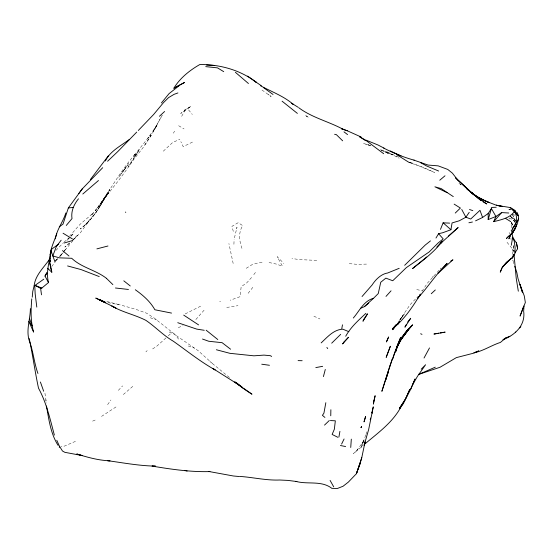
<?xml version="1.0" encoding="UTF-8"?>
<svg xmlns="http://www.w3.org/2000/svg" width="553" height="553" viewBox="0 0 553 553"><rect width="100%" height="100%" fill="white"/><g stroke="black" fill="none" stroke-linecap="round" stroke-linejoin="round"><path stroke-width="0.41" stroke-dasharray="2.77 2.07" d="M512.32 254.449L512.424 249.61L514.221 251.166L513.094 244.64L514.325 251.76M233.919 244.302L234.099 239.394M512.818 230.352L513.08 228.742L512.624 230.311M234.458 237.845L237.002 227.248L236.394 228.963L236.587 228.106M365.982 434.451L367.019 431.395M365.747 435.059L360.978 448.213L364.04 439.753L361.489 444.812L364.13 440.554M511.788 231.831L512.755 229.516M181.654 116.324L184.764 110.925M162.299 115.218L153.782 130.301L161.974 115.667M102.395 201.797C97.1 212.352 89.51 221.753 80.185 228.997C92.842 220.129 99.409 206.207 107.648 193.737L96.581 211.751L85.439 224.663L88.922 221.096L80.399 232.737L72.429 240.652M99.533 206.857L104.496 198.382L102.277 201.873L108.955 192.347L105.45 197.068L118.577 180.534L130.577 164.2L136.232 154.176L128.178 166.564L142.951 147.782L151.19 135.347L157.066 125.137L152.393 132.907M173.393 133.197L174.561 131.158M422.029 291.286L427.4 283.164L441.011 268.053M68.627 237.908L67.058 240.569L70.328 237.009M401.167 318.493L403.282 314.927L401.222 318.376M156.99 125.254L147.748 138.312L150.616 134.863L133.301 156.492L135.817 153.499C120.015 170.905 109.432 191.953 95.455 210.652L102.118 201.562L105.367 196.647L100.321 204.071L109.812 189.451L102.298 201.499L91.21 215.552L93.533 212.767L79.846 224.525L69.802 235.917M104.759 197.442L106.141 195.278M144.817 145.08L151.19 135.347M399.045 320.678L403.019 315.853L400.061 319.537L409.884 304.98L417.715 296.643M118.695 177.292L125.752 167.704L122.116 172.46M107.6 404.672L110.918 399.992M51.692 266.581L55.701 261.32M124.384 169.501L128.745 163.439L119.524 176.124M364.102 440.534L356.339 451.158L357.832 449.299L353.374 453.716L363.134 445.573M253.772 274.675L256.481 271.101M60.028 256.309L65.731 249.044L60.028 256.309L63.996 251.449M64.984 250.233L77.482 235.136L72.381 240.368M252.839 287.332L247.855 293.629M400.061 319.537L406.102 312.003M204.078 310.192L194.677 320.844M59.6 256.675L62.033 253.765L59.641 256.239M56.192 260.74L58.141 258.417M251.58 277.488L246.541 283.074L241.163 286.661L240.113 296.664L230.214 300.231M55.874 250.412L63.554 242.622M70.874 236.414L73.604 233.449L70.784 236.2M118.356 390.363L122.648 385.876M54.871 261.189L57.256 258.714M163.287 151.211L172.612 142.536L179.891 139.245M510.91 230.795L511.967 229.723M145.902 351.874L147.195 350.602M433.372 276.189L432.37 277.164M165.955 337.959L156.713 346.254L151.328 349.779M55.445 260.65L57.733 258.479M168.25 335.823L172.287 332.159M132.761 386.388L122.317 395.409M72.353 240.721L73.48 239.732M64.141 242.069L69.09 237.852M69.789 242.878L64.867 247.067L70.113 242.698M189.99 106.936L180.727 113.406L191.082 106.321L183.568 110.572M101.503 416.416L117.678 405.854M246.203 268.316L252.265 264.541L260.145 262.371L262.094 262.274M185.179 313.924L201.209 305.892M75.436 441.377L64.21 446.174L60.989 446.306M192.472 142.073L183.202 146.649L180.838 141.658M92.607 421.123L96.07 419.692M178.246 327.597L183.029 325.793M226.737 307.461L237.99 305.657M219.659 301.357L220.606 301.254M366.487 264.099L357.114 264.32L348.929 263.622M316.758 260.387L299.574 259.62L291.956 258.486M107.925 302.622L120.423 304.952L135.485 309.196L146.593 313.192L154.121 317.989L177.492 336.438L198.147 350.678L212.255 363.342M508.705 209.193L510.958 209.58M416.734 289.578L422.298 290.74M106.84 301.503L120.423 304.952M269.048 262.509L276.147 264.044L282.465 266.187L277.15 256.682L283.876 263.463M510.64 209.857L509.016 209.497L511.193 210.202M370.538 145.605L368.167 144.886L370.372 145.563M370.863 145.709L363.708 143.483L370.171 145.508M150.25 317.754L156.54 319.917M188.31 345.998L194.566 348.19M410.105 162.153L434.582 172.508L423.826 167.6L409.407 162.582M398.54 157.163L385.524 151.183L399.169 158.199M169.177 331.959L174.99 334.482L178.564 339.12M409.192 162.312L410.665 162.955M386.16 152.4L392.589 154.937L380.499 149.4M313.897 316.192L319.945 318.963M409.483 162.395L411.591 163.398L409.151 162.236M515.057 222.175L513.861 220.371L508.297 217.654L509.195 219.071M512.914 214.211L514.926 215.29M178.64 125.725L184.059 128.932M261.977 90.008L271.143 96.54L268.309 94.466L269.083 95.012M229.46 377.492L209.864 361.455M509.99 215.967L514.608 219.417L515.831 221.691M515.223 222.61L510.626 216.43L514.608 219.417L515.431 221.698M461.167 184.944L458.769 183.098L461.029 184.875M510.626 216.43L513.861 220.371M188.594 109.902L192.299 114.436M507.046 242.297L514.221 251.166M509.092 232.578L510.136 233.884M511.338 222.506L513.073 225.278M511.47 232.571L511.428 222.624L513.115 225.334M512.424 249.61L513.599 252.023M512.61 214.633L515.576 220.854M512.244 213.852L515.278 221.67M513.599 262.564L512.88 260.345L513.675 263.643M241.951 248.373C239.235 241.08 238.219 232.447 242.719 225.631L238.205 222.679L231.928 226.364L233.801 233.2M511.428 222.624L512.258 225.686M233.172 263.477L228.901 243.52M44.938 393.231L46.431 403.033M45.83 399.674L45.989 401.257M510.924 237.811L511.007 239.47M137.365 152.656L134.69 156.969L139.522 149.289L137.365 152.656M387.95 153.209L380.125 149.683L387.95 153.209M306.39 116.068L305.781 115.701L308.733 117.575L306.39 116.068"/><path stroke-width="0.83" d="M330.756 415.773L330.874 409.738M51.208 251.145L50.171 254.898L51.159 251.159C49.466 261.507 45.705 271.958 48.505 282.542L41.855 288.051L40.632 288.389L35.026 285.383L34.155 285.79L32.793 291.32L32.233 297.182M30.38 308.595C30.311 320.069 25.3 331.378 29.986 342.673C33.408 352.752 34.327 363.48 37.936 373.482M523.684 311.332C525.599 325.358 514.954 335.111 502.974 339.763L505.67 337.966L509.811 336.293M523.712 310.724L523.947 306.134M59.316 447.515L59.378 446.375M351.314 439.151L350.74 447.474M31.77 298.89C30.83 309.97 30.491 321.321 33.615 332.104L28.797 321.424L32.143 325.848L29.606 318.825M50.62 260.297L50.496 261.942C48.464 252.064 53.703 242.85 56.759 233.795M325.835 402.702L323.92 413.16L322.42 415.331L324.908 417.432M512.548 231.963L512.154 234.375L512.749 236.76L511.304 245.269M435.971 238.046L438.598 233.705L442.863 232.695L450.937 229.723L452.071 222.935L459.267 220.778L465.889 217.218L469.227 212.352M34.155 285.79C35.247 274.959 44.205 267.23 50.026 258.583M338.906 437.029L339.915 431.354M341.789 328.606L342.487 324.825M239.691 476.41C253.025 477.294 266.228 480.571 279.624 480.011L287.961 480.405L296.871 481.545L295.807 481.366C307.786 484.732 321.328 480.184 331.876 488.354L337.461 488.458L343.081 486.232L348.362 482.098L356.422 473.693L361.759 457.739L365.049 441.895L364.15 445.213L368.644 429.57L373.289 406.849L371.941 412.455M370.213 419.699L370.6 418.061M323.415 376.6L325.295 369.445M78.464 198.81C73.922 204.437 70.86 211.191 72.014 218.566L66.277 225.451M508.767 213.016L501.675 212.573L495.923 216.472L488.181 219.576L491.396 208.578L495.923 216.472L493.684 221.656C501.218 219.741 509.693 218.179 514.518 211.384L510.329 207.562L496.304 205.26L502.338 206.497L495.536 204.949L484.359 200.545L489.364 202.702L478.255 197.442L470.161 191.856M359.063 466.877L361.759 457.739M510.495 234.921L508.878 238.778L511.933 232.661M55.355 238.882C56.807 229.371 63.104 221.953 65.821 212.981M516.937 212.228C520.967 218.884 516.06 226.481 512.928 232.384L514.318 229.599M523.705 306.141L520.069 316.088L525.35 302.45L524.265 295.896L519.958 284.436L522.592 292.779L518.071 278.802L516.765 272.2M514.815 229.619L516.827 224.345M502.062 267.68L500.265 272.173L502.02 267.963L506.43 262.481L511.428 258.279L502.905 266.574L506.43 262.481L512.852 257.097L514.947 253.606L515.12 247.599L514.242 241.17L512.479 237.417M440.485 229.371L443.119 222.824L449.637 223.122M512.237 258.479L514.228 254.076M410.533 389.602L414.999 379.102L410.533 389.602L405.093 399.833L409.78 389.423L407.478 394.711M407.126 395.519L403.42 403.572L399.764 408.308M78.754 193.591L82.259 188.877L68.358 207.914L62.987 224.131L59.282 226.799M514.539 229.377L516.398 225.424M341.602 444.066L344.077 438.978M48.505 282.542L45 276.085L46.777 272.484M515.009 228.209L516.053 226.122M48.699 260.878L49.424 259.447M406.469 324.258L404.914 327.176L410.699 318.286L407.644 322.067M512.928 232.384L514.131 230.131M424.027 358.019L429.508 347.927M345.701 336.259C350.747 327.079 358.392 320.353 365.934 313.33M105.388 160.944C110.234 150.976 120.824 145.909 129.305 139.494M419.527 295.551L420.363 294.134M399.473 321.348L397.524 324.597L399.169 321.832M511.477 234.23L513.177 231.375M412.669 384.611L417.57 376.185L425.596 364.731L421.22 369.183M399.791 341.374L396.695 348.072L395.609 351.915L398.381 343.973L396.695 348.072L401.962 337.897L412.662 324.798C402.432 333.798 396.418 345.978 392.658 358.876L397.98 344.118L396.536 348.141L401.374 337.793L407.575 330.12L405.155 333.1M400.655 339.984L407.99 330.044L399.798 341.298L409.282 328.544M438.598 233.705L443.216 238.917L438.052 243.05L429.204 251.919L406.365 267.597L392.734 280.751L385.863 278.124L380.734 282.272L378.259 293.567L373.551 298.261C363.632 300.977 359.512 310.931 353.319 318.023M512.783 256.163L513.689 254.753M394.856 326.311L392.72 329.706L395.768 325.178M518.666 219.002L512.327 228.748C517.159 224.041 517.947 217.191 514.518 211.384L518.389 215.739L510.329 207.562L514.705 210.223L516.046 212.387M475.552 220.847L482.589 217.46L488.181 213.493L491.396 208.578M173.877 88.204L184.467 82.508L173.877 88.204C179.919 78.091 189.72 70.307 199.799 64.542C220.018 64.355 240.52 70.044 256.557 82.508L247.606 76.086M515.071 252.624L517.47 249.05M54.947 261.659L52.805 255.921L56.268 246.721L61.148 240.209M419.582 295.579L420.515 294.217M394.206 327.424L393.245 328.814L399.059 321.805M395.167 326.042L396.128 324.652M45 276.085L46.929 273.341M399.453 408.301L404.927 399.895L399.674 408.287L401.962 404.914C393.867 421.78 378.114 432.729 364.275 444.474M161.407 102.962L169.073 93.616L179.041 85.819M108.298 155.898L90.333 179.607M515.417 332.464L515.79 332.014M329.298 420.515L324.514 425.112M394.842 326.104L392.319 328.973C403.593 320.069 411.556 308.526 419.008 296.477L417.591 298.378C427.925 287.111 436.117 274.053 447.149 263.401L438.107 273.223L452.948 259.786L450.75 261.051M493.684 221.656L501.675 212.573M391.047 290.816L385.994 296.415M340.662 334.365L331.689 343.185M102.699 167.69L82.335 188.794M436.87 247.004L442.469 240.984C434.395 252.05 423.183 260.104 412.579 268.544L426.716 257M511.449 258.078L502.366 266.933M362.049 296.526L372.093 284.989A26.475 15.926 -68.1 0 1 387.625 273.016L399.19 268.316M508.719 236.09L506.493 238.44L510.917 234.133M138.298 130.48L153.561 114.568L163.508 102.623L168.637 97.563L174.077 94.335L177.921 92.939M136.729 132.091L117.907 151.453L107.593 161.255M404.665 265.302L425.188 245.097L430.462 240.894M441.854 242.124L440.223 243.797L458.154 227.546L448.448 236.083M373.551 298.261L364.413 306.639L360.508 308.325M519.606 327.936L520.878 326.692M455.25 213.05L460.393 208.052L454.151 204.133M321.175 342.888C327.404 337.081 333.653 329.56 342.812 329.18L348.874 331.689M82.805 194.02L98.475 180.52M431.25 293.74L435.301 289.959M159.423 116.289L164.6 111.499M505.67 337.966L500.437 342.425C491.493 345.272 483.433 350.934 473.949 352.828L478.76 350.92L473.174 353.291L456.356 357.618L440.022 367.261L418.552 374.443M439.773 180.223L445.006 175.785M364.413 306.639L368.74 303.079M51.187 249.562L58.445 244.184M43.742 279.203L35.026 285.383L41.855 288.051M514.836 211.384L515.527 210.942M418.884 374.326L435.287 367.164M64.238 243.002L72.063 240.693M96.899 248.871L107.973 245.995M468.903 222.776L472.435 222.009M315.811 367.6L322.655 366.314M438.736 333.224L433.925 334.06L445.151 332.118L440.34 332.947M68.358 207.914L73.114 207.486M491.306 207.451L496.214 207.244M298.088 360.618L302.152 360.715M206.594 65.081L214.087 65.427M330.424 420.57L335.346 420.805L334.344 429.246L332.139 434.444L337.918 437.333M109.446 460.794C98.261 460.359 87.402 457.255 76.77 453.992L82.535 455.637L64.832 452.319L62.468 450.999L59.351 446.015L56.786 440.292M110.054 460.822L107.565 460.663C123.471 462.868 139.356 465.861 155.441 466.11L152.054 466.089C171.223 469.276 190.453 472.138 209.919 471.585L208.647 471.46L233.38 475.988L239.034 476.506M366.349 140.683L365.471 140.614L359.491 136.667L365.671 140.199L383.685 153.72M128.462 289.468L115.432 287.989M205.73 66.623L217.509 67.867L223.723 71.662M261.749 364.213L269.456 365.277M204.257 330.293L196.716 329.104L177.755 322.696M171.548 313.088L154.881 309.763C150.229 301.447 142.971 295.198 135.305 289.751M334.6 134.289L336.362 134.635L342.646 140.821M340.413 445.504L345.625 446.548M102.837 300.645L99.637 299.968L95.766 298.088L105.54 302.408L99.637 299.968L105.685 302.768L99.326 299.809L115.95 308.021L111.81 306.016C122.538 312.327 134.918 314.719 145.895 320.36C155.407 326.809 163.294 335.429 173.338 341.236C187.128 350.968 200.352 361.724 215.165 369.922L213.057 368.602L238.848 384.902L234.845 381.978L245.228 389.824L251.968 394.206L244.087 388.628M517.567 248.207L516.322 242.318L515.783 242.193L512.742 237.147M67.584 265.938L81.042 269.574L99.236 276.583M184.626 470.375L187.128 471.038M216.375 349.752L229.917 353.326L253.951 355.821L263.968 355.109L270.334 355.69L271.668 356.443M383.609 148.031C393.529 153.126 403.683 157.356 414.501 160.246M510.751 221.635L505.449 218.338M413.879 160.114L428.077 165.064L438.17 165.865L447.75 169.425L452.444 173.193L457.725 180.043L468.232 189.817L455.561 177.803L472.566 193.488L470.928 192.133L481.331 200.746L477.384 197.317L486.751 203.96L483.052 201.804M347.353 130.805L341.422 128.704L347.353 130.805L361.081 136.985M469.504 209.49L472.822 210.658M202.502 339.037L208.723 341.256L222.112 342.687L230.594 349.219M366.058 140.158L378.052 145.01L384.169 148.197M420.639 333.749L421.987 334.365M438.626 171.022L426.619 165.969L420.48 162.617M390.211 150.948L401.077 155.967M260.387 85.674C271.385 91.708 283.343 95.876 293.042 104.192L291.666 103.259L298.136 107.275M480.308 199.91L471.46 192.741L475.38 195.942L483.26 200.013L476.333 196.197L466.974 189.161M475.38 195.942L483.26 200.013M447.038 192.603L434.907 186.803L441.121 188.559L453.287 196.605M343.219 129.354C328.8 121.508 312.148 117.734 298.807 107.766M63.063 233.235L72.505 238.979M396.377 154.46L408.861 162.312M183.7 315.12L198.589 324.894M106.197 278.131C95.558 269.968 81.519 267.624 71.703 258.286L59.399 257.85L52.805 255.921L50.952 250.343M263.629 87.706L273.03 94.473M472.697 193.764L477.833 197.193M253.965 80.697L261.389 85.791M242.746 387.605L235.993 382.469M234.852 381.999L243.61 388.614M343.98 131.842L347.581 134.6M282.092 101.192L297.39 113.406M206.179 330.217L217.806 339.549M235.398 72.312L248.456 83.517M123.789 280.82L130.245 285.97M62.496 250.564L69.001 256.032M443.119 222.824L450.937 229.723M47.696 268.385L51.816 272.221L49.404 261.375L51.816 272.221M125.42 212.055L125.78 212.387M106.376 278.277L112.874 284.608M326.878 347.464L327.722 348.57M333.701 486.813L330.1 480.426M58.072 445.352C50.6 433.559 48.878 419.533 46.473 406.013M461.734 209.476L465.889 217.218L470.714 219.029L479.969 210.327L482.589 217.46M43.666 391.234L40.404 382.012M514.788 266.263L516.647 271.848M54.367 435.08C50.081 419.126 46.521 402.819 38.516 388.192C34.95 371.657 32.772 355.061 29.191 338.526M516.322 242.318L517.594 248.463M518.32 291.196L516.205 278.18L514.041 254.574M40.632 288.389L41.496 294.818M36.802 307.102L35.15 293.602L34.818 286.468M488.181 213.493L488.181 219.576M372.217 412.4L372.107 413.07L372.217 412.4M373.849 400.994L373.386 404.112L375.134 395.699L373.849 400.994M389.761 366.183L381.874 391.31L392.367 358.883L389.761 366.183M365.505 416.817L364.026 421.891L365.616 416.444L365.505 416.817M390.335 346.296L386.215 357.266L390.335 346.296M388.406 371.492L385.69 379.89L388.406 371.492M360.217 462.93L356.422 473.693L360.217 462.93M398.437 342.825L396.383 348.21L400.579 337.6L398.437 342.825M387.598 339.245L386.409 341.961L388.641 336.95L387.598 339.245M361.558 426.474L361.026 427.656L361.558 426.474M364.247 318.735L362.955 321.217L367.531 313.841L364.247 318.735M344.222 341.74L342.577 343.938L348.508 337.254L344.222 341.74"/></g></svg>
